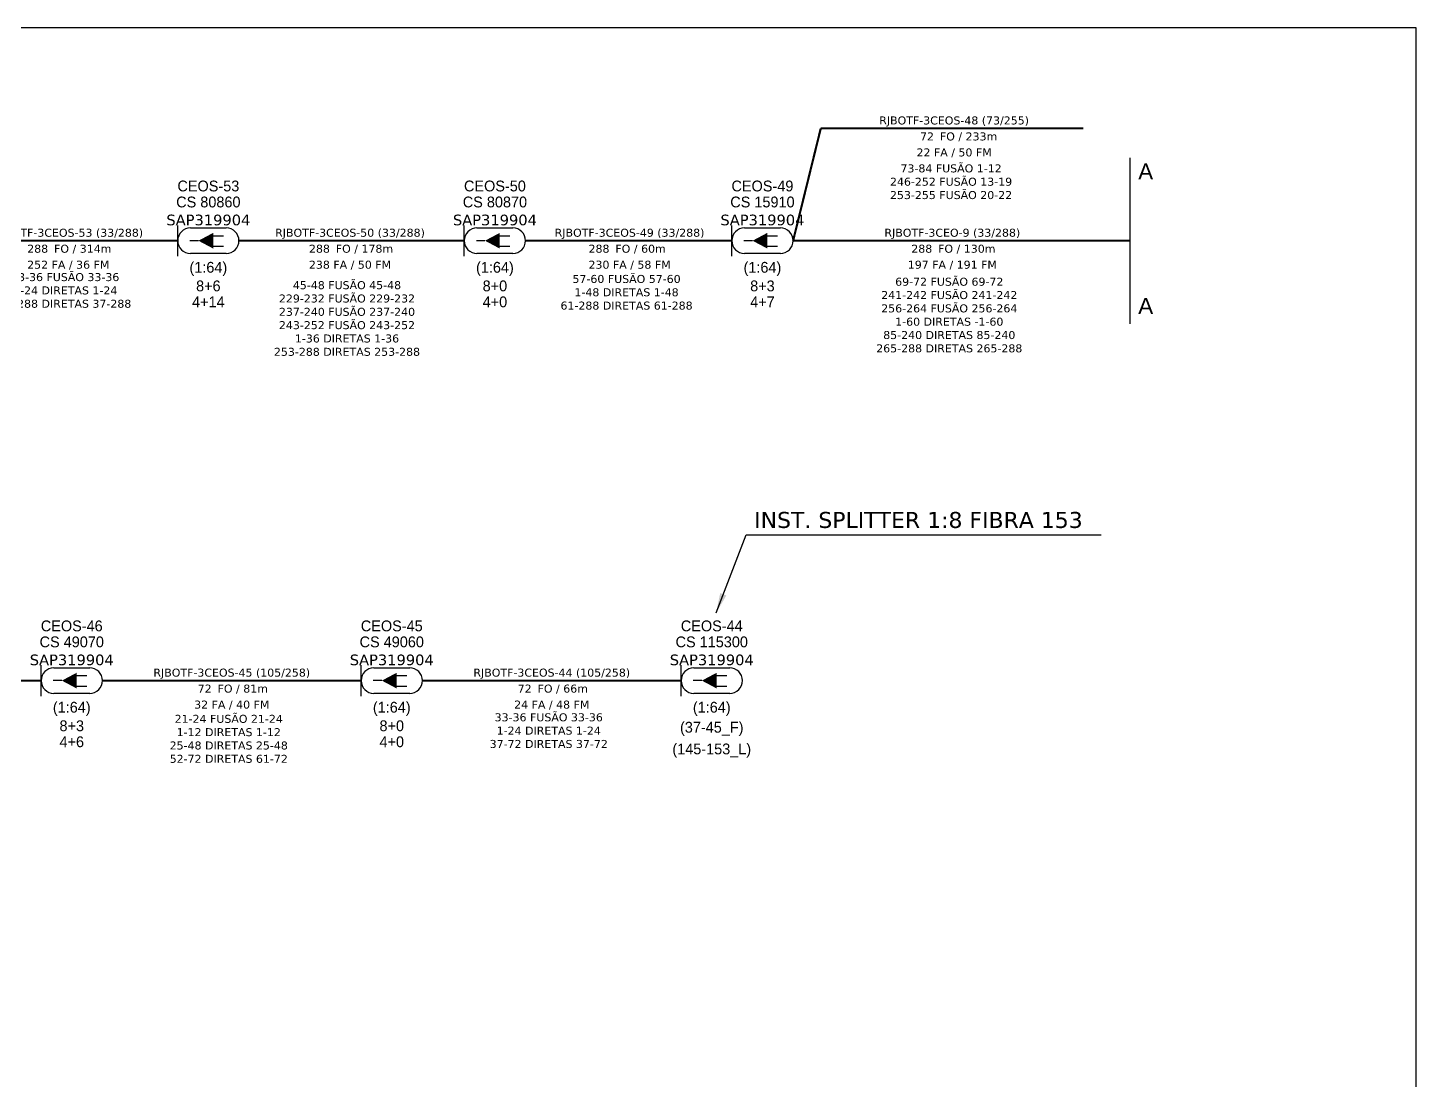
# Model space of a CAD drawing. Extents: x -89 to 749, y 705 to 1299.
# Drawn here: x 402.1 to 749.2, y 1035.7 to 1299 of the extents above; entities that cross this region are included whole.
import ezdxf
from ezdxf.enums import TextEntityAlignment as Align

# ---------------------------------------------------------------- set-up
doc = ezdxf.new("R2010")
doc.units = 0
doc.layers.add('CD a instalar', color=1, linetype='Continuous')
doc.layers.add('CEOS', color=1, linetype='Continuous')
doc.layers.add('Texto_Cabos', color=1, linetype='Continuous', lineweight=20)
doc.styles.add('siredit', font='verdana.ttf')
doc.styles.get("Standard").update_dxf_attribs({"font": 'arial.ttf'})
doc.styles.add('Style-font000', font='font000.shx')
doc.dimstyles.get("Standard").update_dxf_attribs({"dimtxt": 0.18, "dimasz": 0.18, "dimexe": 0.18, "dimexo": 0.0625, "dimgap": 0.09, "dimtad": 0, "dimtih": 1, "dimtoh": 1, "dimdec": 4, "dimzin": 0, "dimdsep": 46, "dimtxsty": 'Standard', "dimcen": 0.09, "dimadec": 0, "dimazin": 0, "dimtfac": 1, "dimtdec": 4, "dimtofl": 0, "dimtmove": 0, "dimatfit": 3, "dimfxl": 0, "dimtolj": 1, "dimtzin": 0, "dimarcsym": 0})

msp = doc.modelspace()

# ---------------------------------------------------------------- linework, layer by layer
at = {"color": 7}
msp.add_line((677.75, 1224.98), (677.75, 1266.51), dxfattribs=at)
at = {"color": 2}
msp.add_line((677.75, 1227.39), (677.75, 1227.39), dxfattribs=at)
msp.add_lwpolyline([(-89.32, 705.02), (749.25, 705.02), (749.25, 1299.02), (-89.32, 1299.02), (-89.32, 705.02)])
at = {"layer": 'CD a instalar', "color": 7, "linetype": 'Continuous', "const_width": 0.533}
for points in [[(600.38, 1273.84), (593.47, 1245.75)], [(600.38, 1273.84), (666.05, 1273.84)], [(384.58, 1245.75), (439.61, 1245.75)], [(454.94, 1245.75), (511.25, 1245.75)], [(526.58, 1245.75), (578.13, 1245.75)], [(593.47, 1245.75), (677.75, 1245.75)], [(326.04, 1135.71), (405.47, 1135.71)], [(420.8, 1135.71), (485.47, 1135.71)]]:
    msp.add_lwpolyline(points, dxfattribs=at)
at = {"layer": 'CD a instalar', "color": 0, "linetype": 'Continuous', "const_width": 0.533}
msp.add_lwpolyline([(500.8, 1135.71), (565.47, 1135.71)], dxfattribs=at)
at = {"layer": 'CEOS', "color": 7}
for p, q in [((442.8, 1248.94), (451.75, 1248.94)), ((514.44, 1248.94), (523.39, 1248.94)), ((581.32, 1248.94), (590.28, 1248.94)), ((451.75, 1242.55), (442.8, 1242.55)), ((523.39, 1242.55), (514.44, 1242.55)), ((590.28, 1242.55), (581.32, 1242.55)), ((408.66, 1138.9), (417.61, 1138.9)), ((488.66, 1138.9), (497.61, 1138.9)), ((417.61, 1132.51), (408.66, 1132.51)), ((497.61, 1132.51), (488.66, 1132.51))]:
    msp.add_line(p, q, dxfattribs=at)
at = {"layer": 'CEOS', "color": 5}
for p, q in [((568.66, 1138.9), (577.61, 1138.9)), ((577.61, 1132.51), (568.66, 1132.51))]:
    msp.add_line(p, q, dxfattribs=at)
at = {"layer": 'CEOS', "color": 7}
for points in [[(439.61, 1241.9), (439.61, 1249.59)], [(448.34, 1247.01), (451.05, 1247.01)], [(511.25, 1241.9), (511.25, 1249.59)], [(519.98, 1247.01), (522.69, 1247.01)], [(578.13, 1241.9), (578.13, 1249.59)], [(586.86, 1247.01), (589.58, 1247.01)], [(444.8, 1245.75), (442.65, 1245.75)], [(448.34, 1244.36), (451.05, 1244.36)], [(516.44, 1245.75), (514.29, 1245.75)], [(519.98, 1244.36), (522.69, 1244.36)], [(583.33, 1245.75), (581.18, 1245.75)], [(586.86, 1244.36), (589.58, 1244.36)], [(405.47, 1131.86), (405.47, 1139.55)], [(485.47, 1131.86), (485.47, 1139.55)], [(410.66, 1135.71), (408.51, 1135.71)], [(414.19, 1136.97), (416.91, 1136.97)], [(490.66, 1135.71), (488.51, 1135.71)], [(494.19, 1136.97), (496.91, 1136.97)], [(414.19, 1134.32), (416.91, 1134.32)], [(494.19, 1134.32), (496.91, 1134.32)]]:
    msp.add_lwpolyline(points, dxfattribs=at)
for points in [[(444.8, 1245.75, 0, 3.94, 0), (448.5, 1245.75, 3.94, 3.94, 0)], [(516.44, 1245.75, 0, 3.94, 0), (520.14, 1245.75, 3.94, 3.94, 0)], [(583.33, 1245.75, 0, 3.94, 0), (587.03, 1245.75, 3.94, 3.94, 0)], [(410.66, 1135.71, 0, 3.94, 0), (414.36, 1135.71, 3.94, 3.94, 0)], [(490.66, 1135.71, 0, 3.94, 0), (494.36, 1135.71, 3.94, 3.94, 0)]]:
    msp.add_lwpolyline(points, format="xyseb", dxfattribs=at)
at = {"layer": 'CEOS', "color": 5}
for points in [[(565.47, 1131.86), (565.47, 1139.55)], [(570.66, 1135.71), (568.51, 1135.71)], [(574.19, 1136.97), (576.91, 1136.97)], [(574.19, 1134.32), (576.91, 1134.32)]]:
    msp.add_lwpolyline(points, dxfattribs=at)
msp.add_lwpolyline([(570.66, 1135.71, 0, 3.94, 0), (574.36, 1135.71, 3.94, 3.94, 0)], format="xyseb", dxfattribs=at)
at = {"layer": 'CEOS', "color": 7}
for centre, start, end in [((442.8, 1245.75), 90, 270), ((451.75, 1245.75), 270, 90), ((514.44, 1245.75), 90, 270), ((523.39, 1245.75), 270, 90), ((581.32, 1245.75), 90, 270), ((590.28, 1245.75), 270, 90), ((408.66, 1135.71), 90, 270), ((417.61, 1135.71), 270, 90), ((488.66, 1135.71), 90, 270), ((497.61, 1135.71), 270, 90)]:
    msp.add_arc(centre, 3.19, start, end, dxfattribs=at)
at = {"layer": 'CEOS', "color": 5}
for centre, start, end in [((568.66, 1135.71), 90, 270), ((577.61, 1135.71), 270, 90)]:
    msp.add_arc(centre, 3.19, start, end, dxfattribs=at)

# ---------------------------------------------------------------- texts
at = {"color": 7, "char_height": 4, "attachment_point": 1}
for insert in [(679.75, 1265.08), (679.75, 1231.45)]:
    msp.add_mtext_dynamic_manual_height_columns('A', width=3.7445, gutter_width=1, heights=[0], dxfattribs=dict(at, insert=insert))
at = {"layer": 'CEOS', "color": 7, "linetype": 'Continuous'}
for s, height, style, p in [('CEOS-53', 2.703, 'Style-font000', (447.28, 1259.44)), ('CEOS-50', 2.703, 'Style-font000', (518.92, 1259.44)), ('CEOS-49', 2.703, 'Style-font000', (585.8, 1259.44)), ('CS 80860', 2.703, 'Style-font000', (447.28, 1255.44)), ('CS 80870', 2.703, 'Style-font000', (518.92, 1255.44)), ('CS 15910', 2.703, 'Style-font000', (585.8, 1255.44)), ('SAP319904', 2.667, 'siredit', (447.28, 1250.94)), ('SAP319904', 2.667, 'siredit', (518.92, 1250.94)), ('SAP319904', 2.667, 'siredit', (585.8, 1250.94)), ('CEOS-46', 2.703, 'Style-font000', (413.13, 1149.4)), ('CS 49070', 2.703, 'Style-font000', (413.13, 1145.4)), ('SAP319904', 2.667, 'siredit', (413.13, 1140.9))]:
    msp.add_text(s, height=height, dxfattribs=dict(at, style=style)).set_placement(p, align=Align.MIDDLE_CENTER)
at = {"layer": 'CEOS', "color": 7, "linetype": 'Continuous', "style": 'Style-font000'}
for s, p in [('(1:64)', (447.28, 1240.45)), ('(1:64)', (518.92, 1240.45)), ('(1:64)', (585.8, 1240.45)), ('8+6', (447.28, 1235.8)), ('8+0', (518.92, 1235.8)), ('8+3', (585.8, 1235.8)), ('4+14', (447.28, 1231.8)), ('4+0', (518.92, 1231.8)), ('4+7', (585.8, 1231.8)), ('(1:64)', (413.13, 1130.41)), ('8+3', (413.13, 1125.76)), ('4+6', (413.13, 1121.76))]:
    msp.add_text(s, height=2.703, dxfattribs=at).set_placement(p, align=Align.TOP_CENTER)
at = {"layer": 'CEOS', "color": 7, "linetype": 'Continuous'}
for s, height, style, p in [('CEOS-45', 2.703, 'Style-font000', (493.13, 1149.4)), ('CS 49060', 2.703, 'Style-font000', (493.13, 1145.4)), ('SAP319904', 2.667, 'siredit', (493.13, 1140.9))]:
    msp.add_text(s, height=height, rotation=360, dxfattribs=dict(at, style=style)).set_placement(p, align=Align.MIDDLE_CENTER)
at = {"layer": 'CEOS', "color": 5, "linetype": 'Continuous'}
for s, height, style, p in [('CEOS-44', 2.703, 'Style-font000', (573.13, 1149.4)), ('CS 115300', 2.703, 'Style-font000', (573.13, 1145.4)), ('SAP319904', 2.667, 'siredit', (573.13, 1140.9))]:
    msp.add_text(s, height=height, dxfattribs=dict(at, style=style)).set_placement(p, align=Align.MIDDLE_CENTER)
at = {"layer": 'CEOS', "color": 7, "linetype": 'Continuous', "style": 'Style-font000'}
for s, p in [('(1:64)', (493.13, 1130.41)), ('8+0', (493.13, 1125.76)), ('4+0', (493.13, 1121.76))]:
    msp.add_text(s, height=2.703, rotation=360, dxfattribs=at).set_placement(p, align=Align.TOP_CENTER)
at = {"layer": 'CEOS', "color": 5, "linetype": 'Continuous', "style": 'Style-font000'}
msp.add_text('(1:64)', height=2.703, dxfattribs=at).set_placement((573.13, 1130.41), align=Align.TOP_CENTER)
at = {"layer": 'CEOS', "color": 1, "linetype": 'Continuous', "style": 'Style-font000'}
for s, height, p in [('(37-45_F)', 2.703, (573.13, 1125.4)), ('(145-153_L)', 2.7034, (573.13, 1119.97))]:
    msp.add_text(s, height=height, dxfattribs=at).set_placement(p, align=Align.TOP_CENTER)
at = {"layer": 'Texto_Cabos', "color": 7, "linetype": 'Continuous', "style": 'siredit'}
for s, p in [('RJBOTF-3CEOS-48 (73/255)', (633.71, 1275.84)), ('22 FA / 50 FM', (633.71, 1267.84)), ('RJBOTF-3CEOS-53 (33/288)', (412.25, 1247.75)), ('RJBOTF-3CEOS-50 (33/288)', (482.69, 1247.75)), ('RJBOTF-3CEOS-49 (33/288)', (552.58, 1247.75)), ('RJBOTF-3CEO-9 (33/288)', (633.27, 1247.75)), ('252 FA / 36 FM', (412.25, 1239.75)), ('238 FA / 50 FM', (482.69, 1239.75)), ('230 FA / 58 FM', (552.58, 1239.75)), ('197 FA / 191 FM', (633.27, 1239.75)), ('RJBOTF-3CEOS-45 (105/258)', (453.13, 1137.71)), ('RJBOTF-3CEOS-44 (105/258)', (533.13, 1137.71)), ('32 FA / 40 FM', (453.13, 1129.71)), ('24 FA / 48 FM', (533.13, 1129.71))]:
    msp.add_text(s, height=2, dxfattribs=at).set_placement(p, align=Align.MIDDLE_CENTER)
for s, p in [('72', (628.69, 1271.84)), ('288', (407.23, 1243.75)), ('288', (477.67, 1243.75)), ('288', (547.56, 1243.75)), ('288', (628.25, 1243.75)), ('72', (448.11, 1133.71)), ('72', (528.11, 1133.71))]:
    msp.add_text(s, height=2, dxfattribs=at).set_placement(p, align=Align.MIDDLE_RIGHT)
at = {"layer": 'Texto_Cabos', "color": 7, "style": 'siredit'}
for p in [(635.7, 1271.84), (414.24, 1243.75), (484.68, 1243.75), (554.57, 1243.75), (635.25, 1243.75), (455.12, 1133.71), (535.12, 1133.71)]:
    msp.add_text('FO /', height=2, dxfattribs=at).set_placement(p, align=Align.MIDDLE_RIGHT)
at = {"layer": 'Texto_Cabos', "color": 7, "linetype": 'Continuous', "style": 'siredit'}
for s, p in [('233m', (636.59, 1271.84)), ('314m', (415.13, 1243.75)), ('178m', (485.56, 1243.75)), ('60m', (555.46, 1243.75)), ('130m', (636.14, 1243.75)), ('81m', (456.01, 1133.71)), ('66m', (536.01, 1133.71))]:
    msp.add_text(s, height=2, dxfattribs=at).set_placement(p, align=Align.MIDDLE_LEFT)
at = {"layer": 'Texto_Cabos', "color": 0, "style": 'siredit'}
msp.add_text('INST. SPLITTER 1:8 FIBRA 153', height=4, dxfattribs=at).set_placement((624.8, 1175.9), align=Align.MIDDLE_CENTER)
at = {"layer": 'Texto_Cabos', "color": 7, "char_height": 2, "attachment_point": 5, "style": 'siredit'}
for s, insert in [('73-84 FUSÃO 1-12\\P246-252 FUSÃO 13-19\\P253-255 FUSÃO 20-22', (632.96, 1260.49)), ('33-36 FUSÃO 33-36\\P1-24 DIRETAS 1-24\\P37-288 DIRETAS 37-288', (411.5, 1233.3)), ('\\P\\P\\P\\P\\P\\P45-48 FUSÃO 45-48\\P229-232 FUSÃO 229-232\\P237-240 FUSÃO 237-240\\P243-252 FUSÃO 243-252\\P1-36 DIRETAS 1-36\\P253-288 DIRETAS 253-288', (481.94, 1236.28)), ('\\P\\P57-60 FUSÃO 57-60\\P1-48 DIRETAS 1-48\\P61-288 DIRETAS 61-288', (551.83, 1236.17)), ('69-72 FUSÃO 69-72\\P241-242 FUSÃO 241-242\\P256-264 FUSÃO 256-264\\P1-60 DIRETAS -1-60\\P85-240 DIRETAS 85-240\\P265-288 DIRETAS 265-288', (632.51, 1227.14)), ('21-24 FUSÃO 21-24\\P1-12 DIRETAS 1-12\\P25-48 DIRETAS 25-48\\P52-72 DIRETAS 61-72', (452.38, 1121.13)), ('33-36 FUSÃO 33-36\\P1-24 DIRETAS 1-24\\P37-72 DIRETAS 37-72', (532.38, 1123.18))]:
    msp.add_mtext(s, dxfattribs=dict(at, insert=insert))

# ---------------------------------------------------------------- leaders
at = {"color": 0}
msp.add_leader([(574.2, 1152.64), (581.76, 1172.15), (670.47, 1172.15)], dimstyle='Standard', override={"dimasz": 5, "dimgap": 0.09, "dimtad": 0}, dxfattribs=at)

doc.saveas('drawing.dxf')
